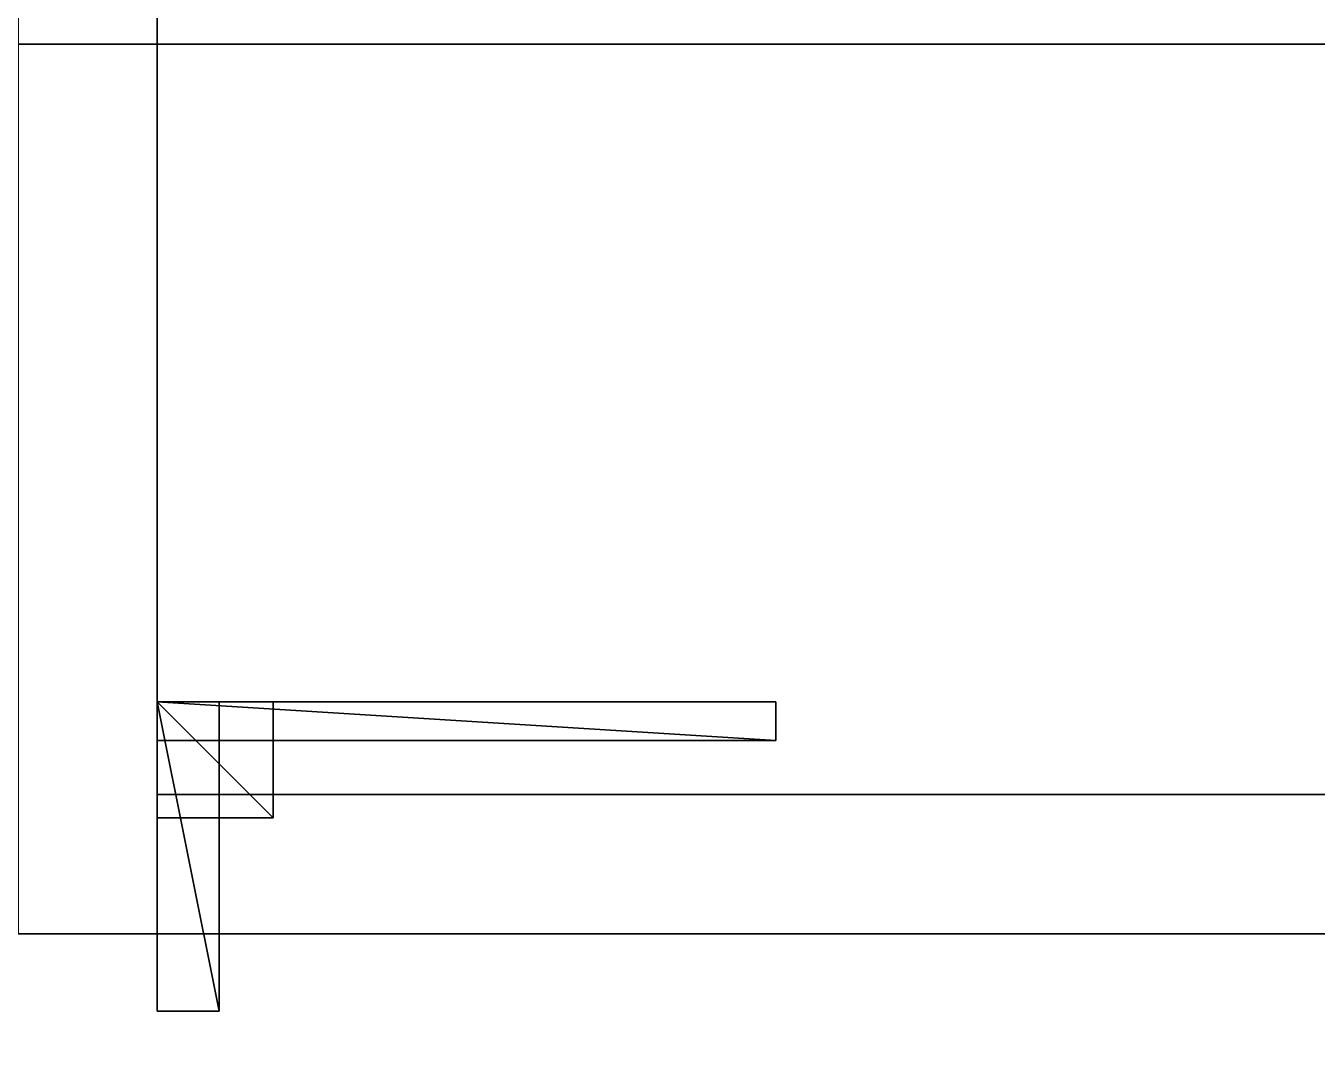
# Model space of a CAD drawing. Extents: x 0 to 6014, y -2453 to 0.
# Drawn here: x 248 to 415, y -1703.9 to -1572.6 of the extents above; entities that cross this region are included whole.
import ezdxf

# ---------------------------------------------------------------- set-up
doc = ezdxf.new("R2010")
doc.units = 0
for name, color, linetype in [('LAYER0', 7, 'CONTINUOUS'), ('LAYER1', 7, 'CONTINUOUS'), ('LAYER573', 7, 'CONTINUOUS'), ('LAYER582', 2, 'CONTINUOUS'), ('LAYER583', 7, 'CONTINUOUS'), ('LAYER584', 253, 'CONTINUOUS'), ('LAYER585', 253, 'CONTINUOUS'), ('LAYER586', 253, 'CONTINUOUS'), ('LAYER587', 253, 'CONTINUOUS'), ('LAYER588', 253, 'CONTINUOUS'), ('LAYER589', 253, 'CONTINUOUS'), ('LAYER598', 2, 'CONTINUOUS'), ('LAYER599', 7, 'CONTINUOUS'), ('LAYER600', 253, 'CONTINUOUS'), ('LAYER601', 253, 'CONTINUOUS'), ('LAYER602', 253, 'CONTINUOUS'), ('LAYER603', 253, 'CONTINUOUS'), ('LAYER604', 253, 'CONTINUOUS'), ('LAYER605', 253, 'CONTINUOUS'), ('LAYER606', 7, 'CONTINUOUS'), ('LAYER607', 7, 'CONTINUOUS'), ('LAYER608', 7, 'CONTINUOUS'), ('LAYER609', 7, 'CONTINUOUS'), ('LAYER610', 7, 'CONTINUOUS'), ('LAYER697', 7, 'CONTINUOUS')]:
    doc.layers.add(name, color=color, linetype=linetype)

msp = doc.modelspace()

# ---------------------------------------------------------------- linework, layer by layer
at = {"layer": 'LAYER0'}
for points, invisible_edges in [([(1065, -10), (0, -1840), (0, -10), (1065, -10)], 1), ([(0, -1840), (1065, -10), (1065, -265), (0, -1840)], 5), ([(2107, -1840, 5), (0, -10, 5), (0, -1840, 5), (2107, -1840, 5)], 1), ([(0, -10, 5), (2107, -1840, 5), (1065, -265, 5), (0, -10, 5)], 7), ([(0, -1840), (1065, -265), (2107, -1840), (0, -1840)], 3)]:
    msp.add_3dface(points, dxfattribs=dict(at, invisible_edges=invisible_edges))
at = {"layer": 'LAYER1'}
for points, invisible_edges in [([(0, -1840, 5), (150, -1690, 5), (2107, -1840, 5), (0, -1840, 5)], 3), ([(2107, -1840, 5), (150, -1690, 5), (2257, -1690, 5), (2107, -1840, 5)], 5), ([(150, -1690, 2334), (2257, -1690, 5), (150, -1690, 5), (150, -1690, 2334)], 1), ([(2257, -1690, 5), (150, -1690, 2334), (2257, -1690, 2334), (2257, -1690, 5)], 1)]:
    msp.add_3dface(points, dxfattribs=dict(at, invisible_edges=invisible_edges))
at = {"layer": 'LAYER573', "invisible_edges": 1}
for points in [[(265, -1690, 155), (247, -1490, 155), (265, -1490, 155), (265, -1690, 155)], [(247, -1490, 155), (265, -1690, 155), (247, -1690, 155), (247, -1490, 155)], [(247, -1690, 2293), (265, -1490, 2293), (247, -1490, 2293), (247, -1690, 2293)], [(265, -1490, 2293), (247, -1690, 2293), (265, -1690, 2293), (265, -1490, 2293)], [(265, -1690, 155), (265, -1490, 2293), (265, -1690, 2293), (265, -1690, 155)], [(265, -1490, 2293), (265, -1690, 155), (265, -1490, 155), (265, -1490, 2293)], [(247, -1690, 2293), (265, -1690, 155), (265, -1690, 2293), (247, -1690, 2293)], [(265, -1690, 155), (247, -1690, 2293), (247, -1690, 155), (265, -1690, 155)]]:
    msp.add_3dface(points, dxfattribs=at)
at = {"layer": 'LAYER582'}
for points in [[(265, -1660, 2262.5), (345, -1665, 2262.5), (345, -1660, 2262.5), (265, -1660, 2262.5)], [(265, -1665, 2262.5), (345, -1665, 2262.5), (265, -1660, 2262.5), (265, -1665, 2262.5)], [(265, -1660, 2239.5), (265, -1665, 2262.5), (265, -1660, 2262.5), (265, -1660, 2239.5)], [(265, -1665, 2239.5), (265, -1665, 2262.5), (265, -1660, 2239.5), (265, -1665, 2239.5)], [(345, -1660, 2239.5), (265, -1660, 2262.5), (345, -1660, 2262.5), (345, -1660, 2239.5)], [(265, -1660, 2239.5), (265, -1660, 2262.5), (345, -1660, 2239.5), (265, -1660, 2239.5)], [(345, -1665, 2239.5), (265, -1660, 2239.5), (345, -1660, 2239.5), (345, -1665, 2239.5)], [(265, -1665, 2239.5), (265, -1660, 2239.5), (345, -1665, 2239.5), (265, -1665, 2239.5)], [(345, -1660, 2262.5), (345, -1665, 2239.5), (345, -1660, 2239.5), (345, -1660, 2262.5)], [(345, -1665, 2262.5), (345, -1665, 2239.5), (345, -1660, 2262.5), (345, -1665, 2262.5)], [(345, -1665, 2262.5), (265, -1665, 2239.5), (345, -1665, 2239.5), (345, -1665, 2262.5)], [(265, -1665, 2262.5), (265, -1665, 2239.5), (345, -1665, 2262.5), (265, -1665, 2262.5)]]:
    msp.add_3dface(points, dxfattribs=at)
at = {"layer": 'LAYER583', "invisible_edges": 1}
for points in [[(265, -1660, 2262.5), (345, -1660, 2239.5), (265, -1660, 2239.5), (265, -1660, 2262.5)], [(345, -1660, 2239.5), (265, -1660, 2262.5), (345, -1660, 2262.5), (345, -1660, 2239.5)], [(265, -1660, 2262.5), (345, -1665, 2262.5), (345, -1660, 2262.5), (265, -1660, 2262.5)], [(345, -1665, 2262.5), (265, -1660, 2262.5), (265, -1665, 2262.5), (345, -1665, 2262.5)], [(265, -1665, 2239.5), (345, -1660, 2239.5), (345, -1665, 2239.5), (265, -1665, 2239.5)], [(345, -1660, 2239.5), (265, -1665, 2239.5), (265, -1660, 2239.5), (345, -1660, 2239.5)], [(265, -1665, 2239.5), (265, -1660, 2262.5), (265, -1660, 2239.5), (265, -1665, 2239.5)], [(265, -1660, 2262.5), (265, -1665, 2239.5), (265, -1665, 2262.5), (265, -1660, 2262.5)], [(345, -1665, 2262.5), (345, -1660, 2239.5), (345, -1660, 2262.5), (345, -1665, 2262.5)], [(345, -1660, 2239.5), (345, -1665, 2262.5), (345, -1665, 2239.5), (345, -1660, 2239.5)], [(345, -1665, 2262.5), (265, -1665, 2239.5), (345, -1665, 2239.5), (345, -1665, 2262.5)], [(265, -1665, 2239.5), (345, -1665, 2262.5), (265, -1665, 2262.5), (265, -1665, 2239.5)]]:
    msp.add_3dface(points, dxfattribs=at)
at = {"layer": 'LAYER584'}
for points in [[(265, -1660, 2262.5), (280, -1675, 2262.5), (280, -1660, 2262.5), (265, -1660, 2262.5)], [(265, -1675, 2262.5), (280, -1675, 2262.5), (265, -1660, 2262.5), (265, -1675, 2262.5)], [(265, -1660, 2247.5), (265, -1675, 2262.5), (265, -1660, 2262.5), (265, -1660, 2247.5)], [(265, -1675, 2247.5), (265, -1675, 2262.5), (265, -1660, 2247.5), (265, -1675, 2247.5)], [(280, -1660, 2247.5), (265, -1660, 2262.5), (280, -1660, 2262.5), (280, -1660, 2247.5)], [(265, -1660, 2247.5), (265, -1660, 2262.5), (280, -1660, 2247.5), (265, -1660, 2247.5)], [(280, -1675, 2247.5), (265, -1660, 2247.5), (280, -1660, 2247.5), (280, -1675, 2247.5)], [(265, -1675, 2247.5), (265, -1660, 2247.5), (280, -1675, 2247.5), (265, -1675, 2247.5)], [(280, -1660, 2262.5), (280, -1675, 2247.5), (280, -1660, 2247.5), (280, -1660, 2262.5)], [(280, -1675, 2262.5), (280, -1675, 2247.5), (280, -1660, 2262.5), (280, -1675, 2262.5)], [(280, -1675, 2262.5), (265, -1675, 2247.5), (280, -1675, 2247.5), (280, -1675, 2262.5)], [(265, -1675, 2262.5), (265, -1675, 2247.5), (280, -1675, 2262.5), (265, -1675, 2262.5)]]:
    msp.add_3dface(points, dxfattribs=at)
at = {"layer": 'LAYER585'}
for points in [[(265, -1660, 2262.5), (280, -1675, 2262.5), (280, -1660, 2262.5), (265, -1660, 2262.5)], [(265, -1675, 2262.5), (280, -1675, 2262.5), (265, -1660, 2262.5), (265, -1675, 2262.5)], [(265, -1660, 2247.5), (265, -1675, 2262.5), (265, -1660, 2262.5), (265, -1660, 2247.5)], [(265, -1675, 2247.5), (265, -1675, 2262.5), (265, -1660, 2247.5), (265, -1675, 2247.5)], [(280, -1660, 2247.5), (265, -1660, 2262.5), (280, -1660, 2262.5), (280, -1660, 2247.5)], [(265, -1660, 2247.5), (265, -1660, 2262.5), (280, -1660, 2247.5), (265, -1660, 2247.5)], [(280, -1675, 2247.5), (265, -1660, 2247.5), (280, -1660, 2247.5), (280, -1675, 2247.5)], [(265, -1675, 2247.5), (265, -1660, 2247.5), (280, -1675, 2247.5), (265, -1675, 2247.5)], [(280, -1660, 2262.5), (280, -1675, 2247.5), (280, -1660, 2247.5), (280, -1660, 2262.5)], [(280, -1675, 2262.5), (280, -1675, 2247.5), (280, -1660, 2262.5), (280, -1675, 2262.5)], [(280, -1675, 2262.5), (265, -1675, 2247.5), (280, -1675, 2247.5), (280, -1675, 2262.5)], [(265, -1675, 2262.5), (265, -1675, 2247.5), (280, -1675, 2262.5), (265, -1675, 2262.5)]]:
    msp.add_3dface(points, dxfattribs=at)
at = {"layer": 'LAYER586'}
for points in [[(265, -1660, 2262.5), (280, -1675, 2262.5), (280, -1660, 2262.5), (265, -1660, 2262.5)], [(265, -1675, 2262.5), (280, -1675, 2262.5), (265, -1660, 2262.5), (265, -1675, 2262.5)], [(265, -1660, 2247.5), (265, -1675, 2262.5), (265, -1660, 2262.5), (265, -1660, 2247.5)], [(265, -1675, 2247.5), (265, -1675, 2262.5), (265, -1660, 2247.5), (265, -1675, 2247.5)], [(280, -1660, 2247.5), (265, -1660, 2262.5), (280, -1660, 2262.5), (280, -1660, 2247.5)], [(265, -1660, 2247.5), (265, -1660, 2262.5), (280, -1660, 2247.5), (265, -1660, 2247.5)], [(280, -1675, 2247.5), (265, -1660, 2247.5), (280, -1660, 2247.5), (280, -1675, 2247.5)], [(265, -1675, 2247.5), (265, -1660, 2247.5), (280, -1675, 2247.5), (265, -1675, 2247.5)], [(280, -1660, 2262.5), (280, -1675, 2247.5), (280, -1660, 2247.5), (280, -1660, 2262.5)], [(280, -1675, 2262.5), (280, -1675, 2247.5), (280, -1660, 2262.5), (280, -1675, 2262.5)], [(280, -1675, 2262.5), (265, -1675, 2247.5), (280, -1675, 2247.5), (280, -1675, 2262.5)], [(265, -1675, 2262.5), (265, -1675, 2247.5), (280, -1675, 2262.5), (265, -1675, 2262.5)]]:
    msp.add_3dface(points, dxfattribs=at)
at = {"layer": 'LAYER587'}
for points in [[(265, -1660, 2262.5), (280, -1675, 2262.5), (280, -1660, 2262.5), (265, -1660, 2262.5)], [(265, -1675, 2262.5), (280, -1675, 2262.5), (265, -1660, 2262.5), (265, -1675, 2262.5)], [(265, -1660, 2247.5), (265, -1675, 2262.5), (265, -1660, 2262.5), (265, -1660, 2247.5)], [(265, -1675, 2247.5), (265, -1675, 2262.5), (265, -1660, 2247.5), (265, -1675, 2247.5)], [(280, -1660, 2247.5), (265, -1660, 2262.5), (280, -1660, 2262.5), (280, -1660, 2247.5)], [(265, -1660, 2247.5), (265, -1660, 2262.5), (280, -1660, 2247.5), (265, -1660, 2247.5)], [(280, -1675, 2247.5), (265, -1660, 2247.5), (280, -1660, 2247.5), (280, -1675, 2247.5)], [(265, -1675, 2247.5), (265, -1660, 2247.5), (280, -1675, 2247.5), (265, -1675, 2247.5)], [(280, -1660, 2262.5), (280, -1675, 2247.5), (280, -1660, 2247.5), (280, -1660, 2262.5)], [(280, -1675, 2262.5), (280, -1675, 2247.5), (280, -1660, 2262.5), (280, -1675, 2262.5)], [(280, -1675, 2262.5), (265, -1675, 2247.5), (280, -1675, 2247.5), (280, -1675, 2262.5)], [(265, -1675, 2262.5), (265, -1675, 2247.5), (280, -1675, 2262.5), (265, -1675, 2262.5)]]:
    msp.add_3dface(points, dxfattribs=at)
at = {"layer": 'LAYER588'}
for points in [[(265, -1660, 2262.5), (273, -1700, 2262.5), (273, -1660, 2262.5), (265, -1660, 2262.5)], [(265, -1700, 2262.5), (273, -1700, 2262.5), (265, -1660, 2262.5), (265, -1700, 2262.5)], [(265, -1660, 2254.5), (265, -1700, 2262.5), (265, -1660, 2262.5), (265, -1660, 2254.5)], [(265, -1700, 2254.5), (265, -1700, 2262.5), (265, -1660, 2254.5), (265, -1700, 2254.5)], [(273, -1660, 2254.5), (265, -1660, 2262.5), (273, -1660, 2262.5), (273, -1660, 2254.5)], [(265, -1660, 2254.5), (265, -1660, 2262.5), (273, -1660, 2254.5), (265, -1660, 2254.5)], [(273, -1700, 2254.5), (265, -1660, 2254.5), (273, -1660, 2254.5), (273, -1700, 2254.5)], [(265, -1700, 2254.5), (265, -1660, 2254.5), (273, -1700, 2254.5), (265, -1700, 2254.5)], [(273, -1660, 2262.5), (273, -1700, 2254.5), (273, -1660, 2254.5), (273, -1660, 2262.5)], [(273, -1700, 2262.5), (273, -1700, 2254.5), (273, -1660, 2262.5), (273, -1700, 2262.5)], [(273, -1700, 2262.5), (265, -1700, 2254.5), (273, -1700, 2254.5), (273, -1700, 2262.5)], [(265, -1700, 2262.5), (265, -1700, 2254.5), (273, -1700, 2262.5), (265, -1700, 2262.5)]]:
    msp.add_3dface(points, dxfattribs=at)
at = {"layer": 'LAYER589'}
for points in [[(265, -1660, 2262.5), (345, -1665, 2262.5), (345, -1660, 2262.5), (265, -1660, 2262.5)], [(265, -1665, 2262.5), (345, -1665, 2262.5), (265, -1660, 2262.5), (265, -1665, 2262.5)], [(265, -1660, 2246.5), (265, -1665, 2262.5), (265, -1660, 2262.5), (265, -1660, 2246.5)], [(265, -1665, 2246.5), (265, -1665, 2262.5), (265, -1660, 2246.5), (265, -1665, 2246.5)], [(345, -1660, 2246.5), (265, -1660, 2262.5), (345, -1660, 2262.5), (345, -1660, 2246.5)], [(265, -1660, 2246.5), (265, -1660, 2262.5), (345, -1660, 2246.5), (265, -1660, 2246.5)], [(345, -1665, 2246.5), (265, -1660, 2246.5), (345, -1660, 2246.5), (345, -1665, 2246.5)], [(265, -1665, 2246.5), (265, -1660, 2246.5), (345, -1665, 2246.5), (265, -1665, 2246.5)], [(345, -1660, 2262.5), (345, -1665, 2246.5), (345, -1660, 2246.5), (345, -1660, 2262.5)], [(345, -1665, 2262.5), (345, -1665, 2246.5), (345, -1660, 2262.5), (345, -1665, 2262.5)], [(345, -1665, 2262.5), (265, -1665, 2246.5), (345, -1665, 2246.5), (345, -1665, 2262.5)], [(265, -1665, 2262.5), (265, -1665, 2246.5), (345, -1665, 2262.5), (265, -1665, 2262.5)]]:
    msp.add_3dface(points, dxfattribs=at)
at = {"layer": 'LAYER598'}
for points in [[(265, -1660, 1206), (345, -1665, 1206), (345, -1660, 1206), (265, -1660, 1206)], [(265, -1665, 1206), (345, -1665, 1206), (265, -1660, 1206), (265, -1665, 1206)], [(265, -1660, 1183), (265, -1665, 1206), (265, -1660, 1206), (265, -1660, 1183)], [(265, -1665, 1183), (265, -1665, 1206), (265, -1660, 1183), (265, -1665, 1183)], [(345, -1660, 1183), (265, -1660, 1206), (345, -1660, 1206), (345, -1660, 1183)], [(265, -1660, 1183), (265, -1660, 1206), (345, -1660, 1183), (265, -1660, 1183)], [(345, -1665, 1183), (265, -1660, 1183), (345, -1660, 1183), (345, -1665, 1183)], [(265, -1665, 1183), (265, -1660, 1183), (345, -1665, 1183), (265, -1665, 1183)], [(345, -1660, 1206), (345, -1665, 1183), (345, -1660, 1183), (345, -1660, 1206)], [(345, -1665, 1206), (345, -1665, 1183), (345, -1660, 1206), (345, -1665, 1206)], [(345, -1665, 1206), (265, -1665, 1183), (345, -1665, 1183), (345, -1665, 1206)], [(265, -1665, 1206), (265, -1665, 1183), (345, -1665, 1206), (265, -1665, 1206)]]:
    msp.add_3dface(points, dxfattribs=at)
at = {"layer": 'LAYER599', "invisible_edges": 1}
for points in [[(265, -1660, 1206), (345, -1660, 1183), (265, -1660, 1183), (265, -1660, 1206)], [(345, -1660, 1183), (265, -1660, 1206), (345, -1660, 1206), (345, -1660, 1183)], [(265, -1660, 1206), (345, -1665, 1206), (345, -1660, 1206), (265, -1660, 1206)], [(345, -1665, 1206), (265, -1660, 1206), (265, -1665, 1206), (345, -1665, 1206)], [(265, -1665, 1183), (345, -1660, 1183), (345, -1665, 1183), (265, -1665, 1183)], [(345, -1660, 1183), (265, -1665, 1183), (265, -1660, 1183), (345, -1660, 1183)], [(265, -1665, 1183), (265, -1660, 1206), (265, -1660, 1183), (265, -1665, 1183)], [(265, -1660, 1206), (265, -1665, 1183), (265, -1665, 1206), (265, -1660, 1206)], [(345, -1665, 1206), (345, -1660, 1183), (345, -1660, 1206), (345, -1665, 1206)], [(345, -1660, 1183), (345, -1665, 1206), (345, -1665, 1183), (345, -1660, 1183)], [(345, -1665, 1206), (265, -1665, 1183), (345, -1665, 1183), (345, -1665, 1206)], [(265, -1665, 1183), (345, -1665, 1206), (265, -1665, 1206), (265, -1665, 1183)]]:
    msp.add_3dface(points, dxfattribs=at)
at = {"layer": 'LAYER600'}
for points in [[(265, -1660, 1206), (280, -1675, 1206), (280, -1660, 1206), (265, -1660, 1206)], [(265, -1675, 1206), (280, -1675, 1206), (265, -1660, 1206), (265, -1675, 1206)], [(265, -1660, 1191), (265, -1675, 1206), (265, -1660, 1206), (265, -1660, 1191)], [(265, -1675, 1191), (265, -1675, 1206), (265, -1660, 1191), (265, -1675, 1191)], [(280, -1660, 1191), (265, -1660, 1206), (280, -1660, 1206), (280, -1660, 1191)], [(265, -1660, 1191), (265, -1660, 1206), (280, -1660, 1191), (265, -1660, 1191)], [(280, -1675, 1191), (265, -1660, 1191), (280, -1660, 1191), (280, -1675, 1191)], [(265, -1675, 1191), (265, -1660, 1191), (280, -1675, 1191), (265, -1675, 1191)], [(280, -1660, 1206), (280, -1675, 1191), (280, -1660, 1191), (280, -1660, 1206)], [(280, -1675, 1206), (280, -1675, 1191), (280, -1660, 1206), (280, -1675, 1206)], [(280, -1675, 1206), (265, -1675, 1191), (280, -1675, 1191), (280, -1675, 1206)], [(265, -1675, 1206), (265, -1675, 1191), (280, -1675, 1206), (265, -1675, 1206)]]:
    msp.add_3dface(points, dxfattribs=at)
at = {"layer": 'LAYER601'}
for points in [[(265, -1660, 1206), (280, -1675, 1206), (280, -1660, 1206), (265, -1660, 1206)], [(265, -1675, 1206), (280, -1675, 1206), (265, -1660, 1206), (265, -1675, 1206)], [(265, -1660, 1191), (265, -1675, 1206), (265, -1660, 1206), (265, -1660, 1191)], [(265, -1675, 1191), (265, -1675, 1206), (265, -1660, 1191), (265, -1675, 1191)], [(280, -1660, 1191), (265, -1660, 1206), (280, -1660, 1206), (280, -1660, 1191)], [(265, -1660, 1191), (265, -1660, 1206), (280, -1660, 1191), (265, -1660, 1191)], [(280, -1675, 1191), (265, -1660, 1191), (280, -1660, 1191), (280, -1675, 1191)], [(265, -1675, 1191), (265, -1660, 1191), (280, -1675, 1191), (265, -1675, 1191)], [(280, -1660, 1206), (280, -1675, 1191), (280, -1660, 1191), (280, -1660, 1206)], [(280, -1675, 1206), (280, -1675, 1191), (280, -1660, 1206), (280, -1675, 1206)], [(280, -1675, 1206), (265, -1675, 1191), (280, -1675, 1191), (280, -1675, 1206)], [(265, -1675, 1206), (265, -1675, 1191), (280, -1675, 1206), (265, -1675, 1206)]]:
    msp.add_3dface(points, dxfattribs=at)
at = {"layer": 'LAYER602'}
for points in [[(265, -1660, 1206), (280, -1675, 1206), (280, -1660, 1206), (265, -1660, 1206)], [(265, -1675, 1206), (280, -1675, 1206), (265, -1660, 1206), (265, -1675, 1206)], [(265, -1660, 1191), (265, -1675, 1206), (265, -1660, 1206), (265, -1660, 1191)], [(265, -1675, 1191), (265, -1675, 1206), (265, -1660, 1191), (265, -1675, 1191)], [(280, -1660, 1191), (265, -1660, 1206), (280, -1660, 1206), (280, -1660, 1191)], [(265, -1660, 1191), (265, -1660, 1206), (280, -1660, 1191), (265, -1660, 1191)], [(280, -1675, 1191), (265, -1660, 1191), (280, -1660, 1191), (280, -1675, 1191)], [(265, -1675, 1191), (265, -1660, 1191), (280, -1675, 1191), (265, -1675, 1191)], [(280, -1660, 1206), (280, -1675, 1191), (280, -1660, 1191), (280, -1660, 1206)], [(280, -1675, 1206), (280, -1675, 1191), (280, -1660, 1206), (280, -1675, 1206)], [(280, -1675, 1206), (265, -1675, 1191), (280, -1675, 1191), (280, -1675, 1206)], [(265, -1675, 1206), (265, -1675, 1191), (280, -1675, 1206), (265, -1675, 1206)]]:
    msp.add_3dface(points, dxfattribs=at)
at = {"layer": 'LAYER603'}
for points in [[(265, -1660, 1206), (280, -1675, 1206), (280, -1660, 1206), (265, -1660, 1206)], [(265, -1675, 1206), (280, -1675, 1206), (265, -1660, 1206), (265, -1675, 1206)], [(265, -1660, 1191), (265, -1675, 1206), (265, -1660, 1206), (265, -1660, 1191)], [(265, -1675, 1191), (265, -1675, 1206), (265, -1660, 1191), (265, -1675, 1191)], [(280, -1660, 1191), (265, -1660, 1206), (280, -1660, 1206), (280, -1660, 1191)], [(265, -1660, 1191), (265, -1660, 1206), (280, -1660, 1191), (265, -1660, 1191)], [(280, -1675, 1191), (265, -1660, 1191), (280, -1660, 1191), (280, -1675, 1191)], [(265, -1675, 1191), (265, -1660, 1191), (280, -1675, 1191), (265, -1675, 1191)], [(280, -1660, 1206), (280, -1675, 1191), (280, -1660, 1191), (280, -1660, 1206)], [(280, -1675, 1206), (280, -1675, 1191), (280, -1660, 1206), (280, -1675, 1206)], [(280, -1675, 1206), (265, -1675, 1191), (280, -1675, 1191), (280, -1675, 1206)], [(265, -1675, 1206), (265, -1675, 1191), (280, -1675, 1206), (265, -1675, 1206)]]:
    msp.add_3dface(points, dxfattribs=at)
at = {"layer": 'LAYER604'}
for points in [[(265, -1660, 1206), (273, -1700, 1206), (273, -1660, 1206), (265, -1660, 1206)], [(265, -1700, 1206), (273, -1700, 1206), (265, -1660, 1206), (265, -1700, 1206)], [(265, -1660, 1198), (265, -1700, 1206), (265, -1660, 1206), (265, -1660, 1198)], [(265, -1700, 1198), (265, -1700, 1206), (265, -1660, 1198), (265, -1700, 1198)], [(273, -1660, 1198), (265, -1660, 1206), (273, -1660, 1206), (273, -1660, 1198)], [(265, -1660, 1198), (265, -1660, 1206), (273, -1660, 1198), (265, -1660, 1198)], [(273, -1700, 1198), (265, -1660, 1198), (273, -1660, 1198), (273, -1700, 1198)], [(265, -1700, 1198), (265, -1660, 1198), (273, -1700, 1198), (265, -1700, 1198)], [(273, -1660, 1206), (273, -1700, 1198), (273, -1660, 1198), (273, -1660, 1206)], [(273, -1700, 1206), (273, -1700, 1198), (273, -1660, 1206), (273, -1700, 1206)], [(273, -1700, 1206), (265, -1700, 1198), (273, -1700, 1198), (273, -1700, 1206)], [(265, -1700, 1206), (265, -1700, 1198), (273, -1700, 1206), (265, -1700, 1206)]]:
    msp.add_3dface(points, dxfattribs=at)
at = {"layer": 'LAYER605'}
for points in [[(265, -1660, 1206), (345, -1665, 1206), (345, -1660, 1206), (265, -1660, 1206)], [(265, -1665, 1206), (345, -1665, 1206), (265, -1660, 1206), (265, -1665, 1206)], [(265, -1660, 1190), (265, -1665, 1206), (265, -1660, 1206), (265, -1660, 1190)], [(265, -1665, 1190), (265, -1665, 1206), (265, -1660, 1190), (265, -1665, 1190)], [(345, -1660, 1190), (265, -1660, 1206), (345, -1660, 1206), (345, -1660, 1190)], [(265, -1660, 1190), (265, -1660, 1206), (345, -1660, 1190), (265, -1660, 1190)], [(345, -1665, 1190), (265, -1660, 1190), (345, -1660, 1190), (345, -1665, 1190)], [(265, -1665, 1190), (265, -1660, 1190), (345, -1665, 1190), (265, -1665, 1190)], [(345, -1660, 1206), (345, -1665, 1190), (345, -1660, 1190), (345, -1660, 1206)], [(345, -1665, 1206), (345, -1665, 1190), (345, -1660, 1206), (345, -1665, 1206)], [(345, -1665, 1206), (265, -1665, 1190), (345, -1665, 1190), (345, -1665, 1206)], [(265, -1665, 1206), (265, -1665, 1190), (345, -1665, 1206), (265, -1665, 1206)]]:
    msp.add_3dface(points, dxfattribs=at)
at = {"layer": 'LAYER606', "invisible_edges": 1}
for points in [[(265, -1690, 156), (899, -1490, 156), (899, -1690, 156), (265, -1690, 156)], [(899, -1490, 156), (265, -1690, 156), (265, -1490, 156), (899, -1490, 156)], [(265, -1690, 156), (265, -1490, 174), (265, -1490, 156), (265, -1690, 156)], [(265, -1490, 174), (265, -1690, 156), (265, -1690, 174), (265, -1490, 174)], [(265, -1490, 174), (899, -1690, 174), (899, -1490, 174), (265, -1490, 174)], [(899, -1690, 174), (265, -1490, 174), (265, -1690, 174), (899, -1690, 174)], [(899, -1690, 174), (265, -1690, 156), (899, -1690, 156), (899, -1690, 174)], [(265, -1690, 156), (899, -1690, 174), (265, -1690, 174), (265, -1690, 156)]]:
    msp.add_3dface(points, dxfattribs=at)
at = {"layer": 'LAYER607', "invisible_edges": 1}
for points in [[(899, -1690, 2292), (265, -1490, 2292), (265, -1690, 2292), (899, -1690, 2292)], [(265, -1490, 2292), (899, -1690, 2292), (899, -1490, 2292), (265, -1490, 2292)], [(265, -1690, 2274), (265, -1490, 2292), (265, -1490, 2274), (265, -1690, 2274)], [(265, -1490, 2292), (265, -1690, 2274), (265, -1690, 2292), (265, -1490, 2292)], [(899, -1490, 2274), (265, -1690, 2274), (265, -1490, 2274), (899, -1490, 2274)], [(265, -1690, 2274), (899, -1490, 2274), (899, -1690, 2274), (265, -1690, 2274)], [(265, -1690, 2274), (899, -1690, 2292), (265, -1690, 2292), (265, -1690, 2274)], [(899, -1690, 2292), (265, -1690, 2274), (899, -1690, 2274), (899, -1690, 2292)]]:
    msp.add_3dface(points, dxfattribs=at)
at = {"layer": 'LAYER608', "invisible_edges": 1}
for points in [[(265, -1672, 1095), (899, -1690, 1095), (265, -1690, 1095), (265, -1672, 1095)], [(899, -1690, 1095), (265, -1672, 1095), (899, -1672, 1095), (899, -1690, 1095)], [(265, -1690, 1215), (265, -1672, 1095), (265, -1690, 1095), (265, -1690, 1215)], [(265, -1672, 1095), (265, -1690, 1215), (265, -1672, 1215), (265, -1672, 1095)], [(899, -1672, 1215), (265, -1690, 1215), (899, -1690, 1215), (899, -1672, 1215)], [(265, -1690, 1215), (899, -1672, 1215), (265, -1672, 1215), (265, -1690, 1215)], [(265, -1672, 1095), (899, -1672, 1215), (899, -1672, 1095), (265, -1672, 1095)], [(899, -1672, 1215), (265, -1672, 1095), (265, -1672, 1215), (899, -1672, 1215)], [(265, -1690, 1215), (899, -1690, 1095), (899, -1690, 1215), (265, -1690, 1215)], [(899, -1690, 1095), (265, -1690, 1215), (265, -1690, 1095), (899, -1690, 1095)]]:
    msp.add_3dface(points, dxfattribs=at)
at = {"layer": 'LAYER609', "invisible_edges": 1}
for points in [[(265, -1672, 2154), (899, -1690, 2154), (265, -1690, 2154), (265, -1672, 2154)], [(899, -1690, 2154), (265, -1672, 2154), (899, -1672, 2154), (899, -1690, 2154)], [(265, -1690, 2274), (265, -1672, 2154), (265, -1690, 2154), (265, -1690, 2274)], [(265, -1672, 2154), (265, -1690, 2274), (265, -1672, 2274), (265, -1672, 2154)], [(899, -1672, 2274), (265, -1690, 2274), (899, -1690, 2274), (899, -1672, 2274)], [(265, -1690, 2274), (899, -1672, 2274), (265, -1672, 2274), (265, -1690, 2274)], [(265, -1672, 2154), (899, -1672, 2274), (899, -1672, 2154), (265, -1672, 2154)], [(899, -1672, 2274), (265, -1672, 2154), (265, -1672, 2274), (899, -1672, 2274)], [(265, -1690, 2274), (899, -1690, 2154), (899, -1690, 2274), (265, -1690, 2274)], [(899, -1690, 2154), (265, -1690, 2274), (265, -1690, 2154), (899, -1690, 2154)]]:
    msp.add_3dface(points, dxfattribs=at)
at = {"layer": 'LAYER610', "invisible_edges": 1}
for points in [[(899, -1690, 407), (265, -1510, 407), (265, -1690, 407), (899, -1690, 407)], [(265, -1510, 407), (899, -1690, 407), (899, -1510, 407), (265, -1510, 407)], [(265, -1690, 389), (265, -1510, 407), (265, -1510, 389), (265, -1690, 389)], [(265, -1510, 407), (265, -1690, 389), (265, -1690, 407), (265, -1510, 407)], [(899, -1510, 389), (265, -1690, 389), (265, -1510, 389), (899, -1510, 389)], [(265, -1690, 389), (899, -1510, 389), (899, -1690, 389), (265, -1690, 389)], [(265, -1690, 389), (899, -1690, 407), (265, -1690, 407), (265, -1690, 389)], [(899, -1690, 407), (265, -1690, 389), (899, -1690, 389), (899, -1690, 407)]]:
    msp.add_3dface(points, dxfattribs=at)
at = {"layer": 'LAYER697', "invisible_edges": 1}
for points in [[(2257, -1575, 5), (150, -1690, 5), (150, -1575, 5), (2257, -1575, 5)], [(150, -1690, 5), (2257, -1575, 5), (2257, -1690, 5), (150, -1690, 5)], [(150, -1575, 155), (2257, -1575, 5), (150, -1575, 5), (150, -1575, 155)], [(2257, -1575, 5), (150, -1575, 155), (2257, -1575, 155), (2257, -1575, 5)], [(2257, -1690, 155), (150, -1575, 155), (150, -1690, 155), (2257, -1690, 155)], [(150, -1575, 155), (2257, -1690, 155), (2257, -1575, 155), (150, -1575, 155)], [(2257, -1690, 155), (150, -1690, 5), (2257, -1690, 5), (2257, -1690, 155)], [(150, -1690, 5), (2257, -1690, 155), (150, -1690, 155), (150, -1690, 5)]]:
    msp.add_3dface(points, dxfattribs=at)

# ---------------------------------------------------------------- meshes
at = {"layer": 'LAYER1'}
mesh = msp.add_polymesh((11, 2), dxfattribs=at)
for k, corner in enumerate([(2257, -1690, 2334), (2257, -2453, 2334), (150, -1690, 2334), (2257, -1690, 2334), (150, -160, 2334), (150, -1690, 2334), (915, -160, 2334), (150, -160, 2334), (915, -415, 2334), (915, -160, 2334), (1660, -415, 2334), (915, -415, 2334), (1660, -150, 2334), (1660, -415, 2334), (4435, -150, 2334), (1660, -150, 2334), (4435, -790, 2334), (4435, -150, 2334), (6013.688, -790, 2334), (4435, -790, 2334), (6013.688, -640, 2334), (4585, -640, 2334)]):
    mesh.set_mesh_vertex(divmod(k, 2), corner)

doc.saveas('drawing.dxf')
